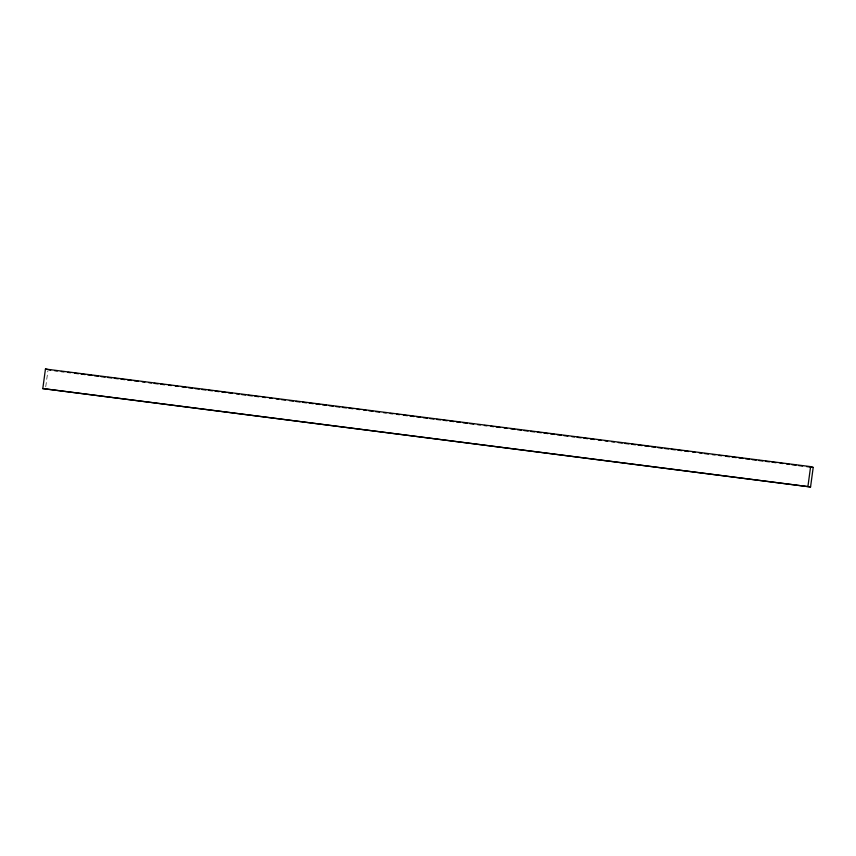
<?xml version="1.0" encoding="UTF-8"?>
<svg xmlns="http://www.w3.org/2000/svg" width="856" height="856" viewBox="0 0 856 856"><rect width="100%" height="100%" fill="white"/><g stroke="black" fill="none" stroke-linecap="round" stroke-linejoin="round"><path stroke-width="0.64" stroke-dasharray="4.28 3.21" d="M45.742 386.762L47.85 371.13"/><path stroke-width="1.28" d="M42.8 388.581L45.443 369.043L810.611 466.627L813.2 467.419L810.557 486.957L42.8 388.581L810.557 486.957M807.968 486.165L810.611 466.627M50.686 370.166L45.443 369.043M54.656 370.68L57.309 371.012M61.29 371.525L63.943 371.857M67.924 372.371L70.577 372.702M74.547 373.216L78.527 373.719M81.181 374.061L85.161 374.564M87.815 374.907L91.795 375.41M94.438 375.752L98.419 376.255M101.072 376.597L105.053 377.1M107.706 377.442L111.687 377.945M114.329 378.288L118.31 378.791M120.964 379.133L124.944 379.636M127.598 379.978L131.578 380.481M134.232 380.824L138.201 381.327M142.182 381.84L144.835 382.172M148.816 382.685L151.469 383.028M154.123 383.36L158.093 383.873M160.746 384.205L164.726 384.719M168.707 385.221L171.361 385.564M175.341 386.067L177.984 386.409M181.964 386.912L185.945 387.415M188.598 387.757L192.579 388.26M195.232 388.603L199.202 389.116M201.856 389.448L205.836 389.962M208.489 390.293L212.47 390.807M215.124 391.139L219.093 391.652M221.747 391.984L225.727 392.497M228.381 392.829L232.361 393.343M236.342 393.846L238.984 394.188M241.638 394.52L245.619 395.033M248.272 395.365L252.253 395.879M254.906 396.21L258.887 396.724M262.856 397.227L265.51 397.569M269.49 398.072L272.144 398.415M276.124 398.917L278.778 399.26M281.421 399.591L285.401 400.105M289.382 400.608L293.362 401.122M296.015 401.453L299.996 401.967M302.639 402.299L306.619 402.812M309.273 403.144L313.253 403.658M315.907 403.989L319.887 404.503M322.53 404.835L326.51 405.348M329.164 405.68L333.145 406.193M335.798 406.525L339.779 407.039M342.432 407.381L346.402 407.884M349.055 408.226L353.036 408.729M357.016 409.232L359.67 409.575M363.65 410.078L366.293 410.42M368.947 410.762L372.927 411.265M375.581 411.608L379.561 412.111M383.541 412.613L386.184 412.956M390.165 413.469L392.818 413.801M396.799 414.315L399.452 414.646M403.433 415.16L407.403 415.663M410.056 416.005L414.036 416.508M416.69 416.851L420.671 417.354M423.324 417.696L427.294 418.199M429.947 418.541L433.928 419.044M436.581 419.387L440.562 419.889M443.215 420.232L447.196 420.735M449.839 421.077L453.819 421.58M456.473 421.922L460.453 422.425M463.107 422.768L467.087 423.271M469.73 423.613L473.71 424.116M477.691 424.63L480.344 424.961M484.325 425.475L486.978 425.807M490.948 426.32L493.602 426.652M496.255 426.994L500.236 427.497M504.216 428.011L506.87 428.342M510.839 428.856L514.82 429.359M517.473 429.701L521.454 430.204M524.107 430.547L528.088 431.05M530.741 431.392L534.711 431.895M537.365 432.237L541.345 432.74M543.999 433.083L547.979 433.585M550.633 433.928L554.602 434.431M557.256 434.773L561.236 435.276M563.89 435.618L567.87 436.121M571.851 436.635L574.494 436.967M577.147 437.309L581.128 437.823M583.781 438.154L587.762 438.668M590.415 439L594.385 439.513M598.365 440.016L601.019 440.359M604.999 440.861L607.653 441.204M611.633 441.707L614.287 442.049M618.257 442.552L622.237 443.066M624.891 443.397L628.871 443.911M631.525 444.243L635.505 444.756M638.148 445.088L642.128 445.601M644.782 445.933L648.762 446.447M651.416 446.779L655.396 447.292M658.039 447.624L662.02 448.137M664.673 448.469L668.654 448.983M671.307 449.314L675.288 449.828M677.931 450.16L681.911 450.673M684.565 451.005L688.545 451.519M692.525 452.022L695.179 452.364M699.149 452.867L701.802 453.209M704.456 453.541L708.436 454.055M712.417 454.557L715.07 454.9M719.051 455.403L721.694 455.745M725.674 456.248L729.654 456.762M732.308 457.093L736.288 457.607M738.942 457.939L742.912 458.452M745.565 458.784L749.546 459.298M752.199 459.629L756.18 460.143M758.833 460.475L762.803 460.988M765.457 461.331L769.437 461.833M772.091 462.176L776.071 462.679M780.051 463.182L782.694 463.524M786.675 464.027L789.328 464.369M791.982 464.712L795.962 465.215M798.616 465.557L802.596 466.06M806.566 466.563L813.2 467.419"/></g></svg>
